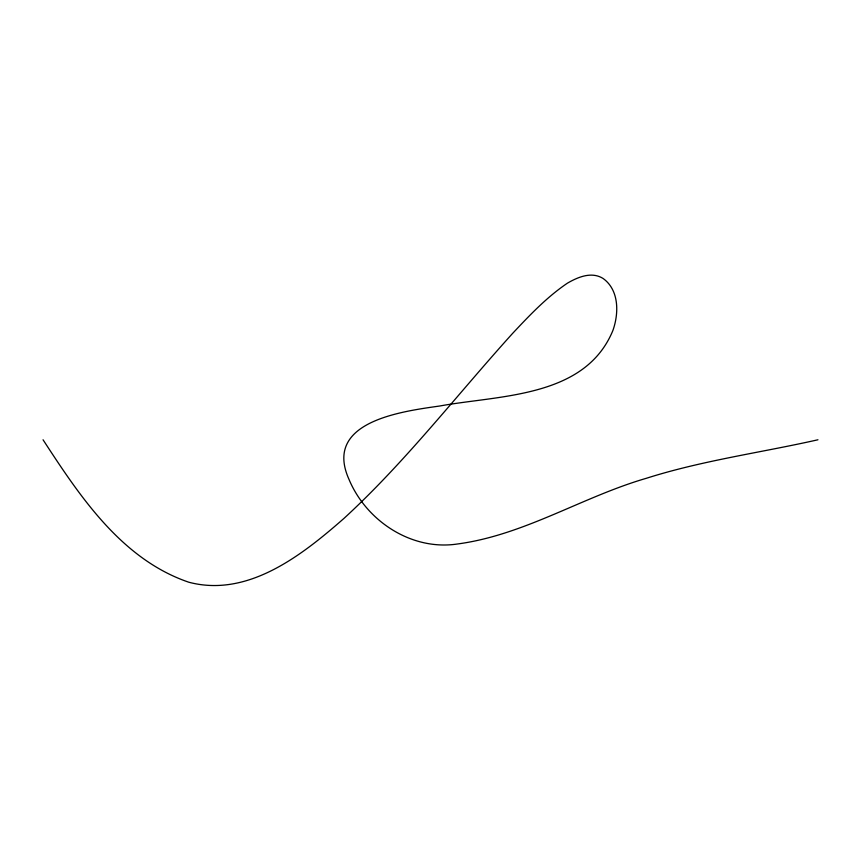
<?xml version="1.0" encoding="UTF-8"?>
<svg xmlns="http://www.w3.org/2000/svg" width="861" height="861" viewBox="0 0 861 861"><rect width="100%" height="100%" fill="white"/><g stroke="black" fill="none" stroke-linecap="round" stroke-linejoin="round"><path stroke-width="1.29" d="M817.95 439.777C760.747 452.682 702.318 460.484 646.288 478.307C582.197 496.937 524.274 535.09 457.385 544.001C411.633 550.911 366.452 521.12 349.028 479.459C322.972 421.556 401.355 411.483 439.81 405.994C500.112 395.005 584.942 397.857 612.828 330.656C618.984 313.565 619.339 290.125 603.087 278.469C591.55 271.269 577.957 277.07 567.399 283.183C546.735 297.174 529.515 315.363 512.543 333.476C456.621 395.317 405.563 461.797 344.023 518.354C302.233 554.979 248.054 597.878 188.785 582.219C121.692 559.349 79.998 496.506 43.05 439.777"/></g></svg>
